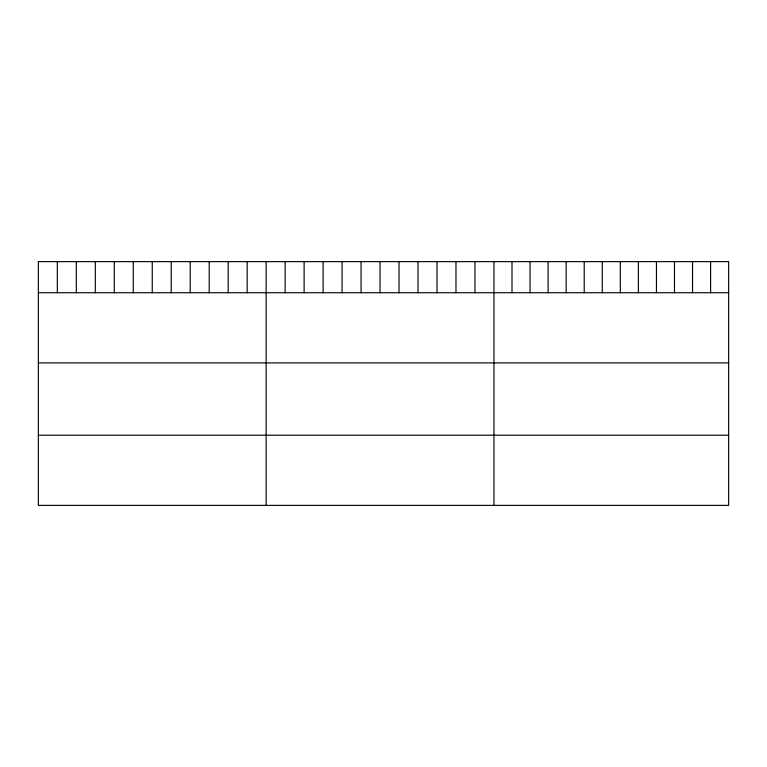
<?xml version="1.0" encoding="UTF-8"?>
<svg xmlns="http://www.w3.org/2000/svg" width="767" height="767" viewBox="0 0 767 767"><rect width="100%" height="100%" fill="white"/><g stroke="black" fill="none" stroke-linecap="round" stroke-linejoin="round"><path stroke-width="1.15" d="M728.65 292.726L728.65 505.376L38.35 505.376L38.35 261.624L728.65 261.624L728.65 292.726L38.35 292.726M38.35 362.896L728.65 362.896M38.35 435.205L728.65 435.205M710.597 261.624L710.597 292.726M692.543 261.624L692.543 292.726M674.49 261.624L674.49 292.726M656.437 261.624L656.437 292.726M638.384 261.624L638.384 292.726M620.33 261.624L620.33 292.726M602.268 261.624L602.268 292.726M584.214 261.624L584.214 292.726M566.161 261.624L566.161 292.726M548.108 261.624L548.108 292.726M530.055 261.624L530.055 292.726M512.001 261.624L512.001 292.726M493.948 261.624L493.948 505.376M474.965 261.624L474.965 292.726M455.982 261.624L455.982 292.726M436.998 261.624L436.998 292.726M418.015 261.624L418.015 292.726M399.032 261.624L399.032 292.726M380.048 261.624L380.048 292.726M361.065 261.624L361.065 292.726M342.082 261.624L342.082 292.726M323.099 261.624L323.099 292.726M304.115 261.624L304.115 292.726M285.132 261.624L285.132 292.726M266.149 261.624L266.149 505.376M247.166 261.624L247.166 292.726M228.183 261.624L228.183 292.726M209.199 261.624L209.199 292.726M190.216 261.624L190.216 292.726M171.233 261.624L171.233 292.726M152.25 261.624L152.25 292.726M133.266 261.624L133.266 292.726M114.283 261.624L114.283 292.726M95.3 261.624L95.3 292.726M76.316 261.624L76.316 292.726M57.333 261.624L57.333 292.726"/></g></svg>
